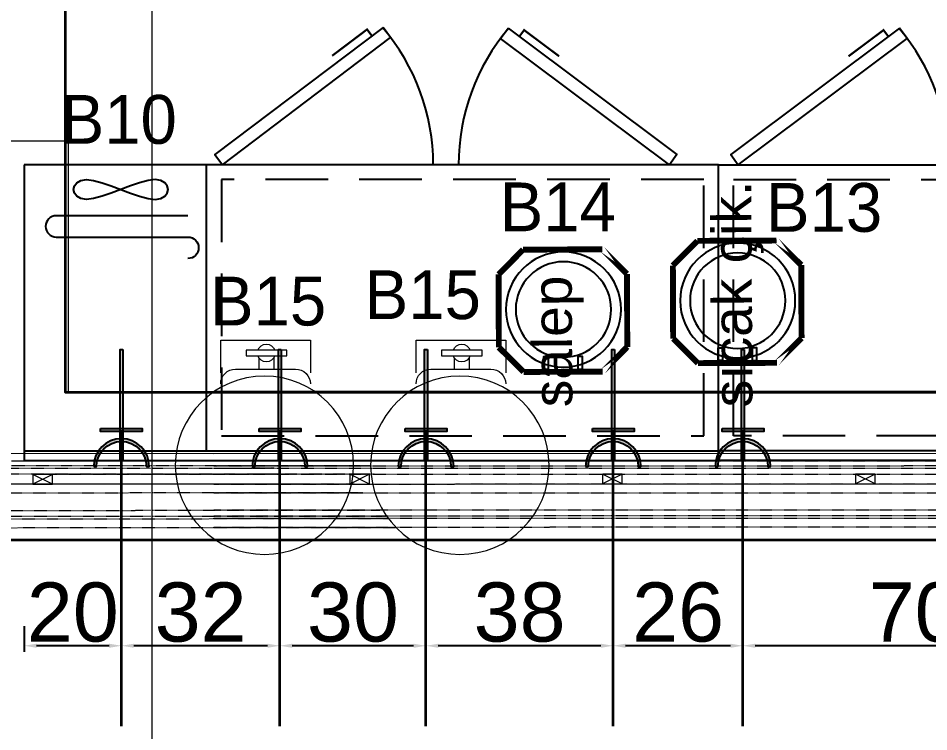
# Model space of a CAD drawing. Header units: millimetres. Extents: x 30084 to 42641, y -1284 to 1636.
# Drawn here: x 34964.8 to 35149.5, y 1008.1 to 1152.8 of the extents above; entities that cross this region are included whole.
import ezdxf

# ---------------------------------------------------------------- set-up
doc = ezdxf.new("R2010")
doc.units = ezdxf.units.MM
doc.linetypes.add('DASHED', pattern=[19.049999999999997, 12.7, -6.349999999999998])
for name, color, linetype in [('-DWG_ANA', 7, 'Continuous'), ('ELEKTRİK', 10, 'Continuous'), ('S2000-002 Çizgi', 7, 'Continuous'), ('t_mutfakekipmans2000', 165, 'Continuous')]:
    doc.layers.add(name, color=color, linetype=linetype)
for name, color, linetype, lineweight in [('ELK', 1, 'Continuous', 35), ('END.MUTFAK', 135, 'Continuous', 25), ('no3_ahsap gorunus arka kalın', 43, 'Continuous', 15), ('no3_ahsap kesit on', 40, 'Continuous', 20), ('no3_alçıpan kesit', 18, 'Continuous', 20), ('no3_duvar kaplama', 8, 'Continuous', 0), ('no3_duvar mevcut', 4, 'Continuous', 35), ('no3_kutu profil gorunus', 8, 'Continuous', 0), ('no3_kutuprofil kesit', 74, 'Continuous', 18), ('no3_mermer gorunus on', 31, 'Continuous', 15), ('no3_paslanmaz gorunus on', 163, 'Continuous', 15), ('no3_tefriş izdüşüm', 87, 'Continuous', 15), ('no3_yazı tefriş', 152, 'Continuous', 0), ('t_yazı', 144, 'Continuous', 25), ('t_ölçü', 40, 'Continuous', 25)]:
    doc.layers.add(name, color=color, linetype=linetype, lineweight=lineweight)
doc.styles.get("Standard").update_dxf_attribs({"font": 'arial.ttf'})
doc.styles.add('TAKSİM', font='GOTHIC.TTF', dxfattribs={"height": 20})
doc.dimstyles.new('ISO-25', dxfattribs={"dimtxt": 12, "dimasz": 2.5, "dimexe": 1.25, "dimexo": 0.625, "dimtad": 1, "dimdec": 0, "dimtxsty": 'Standard', "dimcen": 2.5, "dimadec": 0, "dimazin": 0, "dimtfac": 1, "dimtdec": 0, "dimtmove": 0, "dimatfit": 3, "dimfxl": 1, "dimarcsym": 0})

# ---------------------------------------------------------------- blocks, each defined once
blk = doc.blocks.new('A$C29FE0015')
at = {"layer": '-DWG_ANA', "color": 0, "const_width": 1.2}
for points in [[(-6.25071483386273, 13.10615867223942), (-11.25071483386273, 8.106158672239417), (-6.25071483386273, 13.10615867223942), (-6.25071483386273, 13.10615867223942), (-11.25071483386273, 8.106158672239417)], [(-6.25071483386273, 13.10615867223942), (8.554271049757517, 13.10615867223942)], [(8.554271049757517, 13.10615867223942), (13.55427104975752, 8.106158672239417), (8.554271049757517, 13.10615867223942), (8.554271049757517, 13.10615867223942), (13.55427104975752, 8.106158672239417)], [(-11.25071483386273, -7.931284237766249), (-11.25071483386273, 8.106158672239417)], [(13.55427104975752, 8.106158672239417), (13.55427104975752, -7.931284237766249)], [(-11.25071483386273, -7.931284237766249), (-11.25071483386273, -7.931284237766249), (-11.25071483386273, -7.931284237766249), (-6.25071483386273, -12.93128423776625), (-11.25071483386273, -7.931284237766249)], [(13.55427104975752, -7.931284237766249), (13.55427104975752, -7.931284237766249), (13.55427104975752, -7.931284237766249), (8.554271049757517, -12.93128423776625), (13.55427104975752, -7.931284237766249)], [(8.554271049757517, -12.93128423776579), (-6.25071483386273, -12.93128423776579)]]:
    blk.add_lwpolyline(points, dxfattribs=at)
at = {"layer": 'END.MUTFAK'}
for points in [[(13.05022642022504, 4.012894144419988), (10.46900712706793, 4.012894144419988), (10.46900712706793, 3.095735096237149), (13.05022642022504, 3.095735096237149)], [(13.05022642022504, -3.838019709946366), (10.46900712706793, -3.838019709946366), (10.46900712706793, -2.920860661763527), (13.05022642022504, -2.920860661763527)]]:
    blk.add_lwpolyline(points, close=True, dxfattribs=at)
for radius in [11.67689120646464, 9.676891206464644]:
    blk.add_circle((0.9114957232604866, -0.02024231710902313), radius, dxfattribs=at)
blk = doc.blocks.new('A$C79135129')
at = {"layer": 'S2000-002 Çizgi'}
blk.add_line((188.0004555100313, 1.999583853895729), (0.0004555100313154981, 1.999583853895729), dxfattribs=at)
for points in [[(36.69177486724038, 87.66465866560839), (2.462811754176073, 62.05332164067977), (3.999491975671845, 59.99958385389573), (38.22845508873615, 85.61092087882434)], [(188.0004555100313, 59.99958385389573), (188.0004555100313, -0.0004161461042713199), (0.0004555100313154981, -0.0004161461042713199), (0.0004555100313154981, 59.99958385389573)]]:
    blk.add_lwpolyline(points, close=True, dxfattribs=at)
at = {"layer": 'S2000-002 Çizgi', "const_width": 0.4275000000000001}
blk.add_lwpolyline([(34.43956868760688, 85.97947727914061), (33.44934359575382, 87.3028903485042), (27.79481209600272, 83.071967212451), (26.3469650350944, 81.98863614820084)], dxfattribs=at)
at = {"layer": 'S2000-002 Çizgi', "linetype": 'DASHED'}
blk.add_lwpolyline([(140.0004555100313, 4.999583853895729), (3.000455510031315, 4.999583853895729), (3.000455510031315, 56.99958385389573), (140.0004555100313, 56.99958385389573)], close=True, dxfattribs=at)
at = {"layer": 'S2000-002 Çizgi'}
blk.add_arc((3.999491975671845, 59.99958385389573), 42.74999999999995, 0, 40.24496516632814, dxfattribs=at)
blk = doc.blocks.new('A$C776A74EC')
at = {"layer": 'S2000-002 Çizgi'}
blk.add_line((231.999899678216, 85.8155212639831), (91.1922691209054, 85.8155212639831), dxfattribs=at)
for points in [[(231.999899678216, 27.8155212639831), (231.999899678216, 87.8155212639831), (91.1922691209054, 87.8155212639831), (91.1922691209054, 27.8155212639831)], [(219.3738371364598, 30.8416599794291), (217.9168422172406, 31.01368971273769), (216.2147453489924, 31.46722264605341), (214.3492471813934, 32.10842437931569), (212.4020483641198, 32.84346051258035), (210.4548495468443, 33.57849664584501), (208.5893513792453, 34.21969837910729), (206.8872545109989, 34.67323131242301), (205.4302595917798, 34.8452610457316), (204.2864504963163, 34.67323131242301), (203.4694439995583, 34.21969837910729), (202.9792401015038, 33.57849664584501), (202.8158388021511, 32.84346051258035), (202.9792401015038, 32.10842437931569), (203.4694439995583, 31.46722264605341), (204.2864504963163, 31.01368971273769), (205.4302595917798, 30.8416599794291), (206.8872545109989, 31.01368971273769), (208.5893513792453, 31.46722264605341), (210.4548495468443, 32.10842437931569), (212.4020483641198, 32.84346051258035), (214.3492471813934, 33.57849664584501), (216.2147453489924, 34.21969837910729), (217.9168422172406, 34.67323131242301), (219.3738371364598, 34.8452610457316), (220.5176462319214, 34.67323131242301), (221.3346527286812, 34.21969837910729), (221.8248566267357, 33.57849664584501), (221.9882579260866, 32.84346051258035), (221.8248566267357, 32.10842437931569), (221.3346527286794, 31.46722264605341), (220.5176462319214, 31.01368971273769)], [(133.8653348722673, 0.1504464522586204), (99.63637175920303, 25.76178347720997), (101.173051980697, 27.8155212639831), (135.4020150937613, 2.204184239031747)], [(159.2330107299913, -3.523443592712283e-05), (193.3434910285432, 25.76889244606718), (191.797355367713, 27.8155212639831), (157.6868750691629, 2.046593583479989)]]:
    blk.add_lwpolyline(points, close=True, dxfattribs=at)
blk.add_lwpolyline([(194.999899678216, 85.8155212639831), (194.999899678216, 27.8155212639831)], dxfattribs=at)
at = {"layer": 'S2000-002 Çizgi', "linetype": 'DASHED'}
blk.add_lwpolyline([(191.9998996782142, 82.8155212639831), (94.1922691209054, 82.8155212639831), (94.1922691209054, 30.8155212639831), (191.9998996782142, 30.8155212639831)], close=True, dxfattribs=at)
at = {"layer": 'S2000-002 Çizgi'}
for points in [[(225.4824872311983, 42.49718952202238), (198.8106888118527, 42.49718952202238, -1), (198.8106888118527, 46.84299351350637)], [(198.8106888118527, 38.1513855305966), (225.4824872311983, 38.1513855305966, 1), (225.4824872311983, 42.49718952202238)]]:
    blk.add_lwpolyline(points, format="xyb", dxfattribs=at)
at = {"layer": 'S2000-002 Çizgi', "const_width": 0.4275000000000001}
for points in [[(131.6131286926338, 1.8356278387364), (130.622903600779, 0.5122147693764418), (124.9683721010279, 4.743137905432377), (123.5205250401195, 5.826468969637062)], [(161.4774209467105, 1.695515342813451), (162.4737390520313, 0.376683239126578), (168.1086975134567, 4.633639922365546), (169.5515328831189, 5.723636896000244)]]:
    blk.add_lwpolyline(points, dxfattribs=at)
at = {"layer": 'S2000-002 Çizgi'}
for centre, radius, start, end in [((101.173051980697, 27.8155212639831), 42.74999999999995, 319.7550348337713, 0), ((191.797355367713, 27.8155212639831), 42.74999999999999, 180, 220.5092126622199)]:
    blk.add_arc(centre, radius, start, end, dxfattribs=at)
blk = doc.blocks.new('serbetlik')
at = {"layer": 'no3_paslanmaz gorunus on', "color": 0, "extrusion": (3.679588294249545e-09, 1.206134193804414e-08, 1)}
for p, q in [((-938735.3977402893, -851962.6949302859, 2.524666034157991e-06), (-938741.0577254962, -851979.978183963, 2.753951681871121e-06)), ((-938729.0866504817, -851964.7617098182, 2.526371956626825e-06), (-938735.3977402893, -851962.6949302859, 2.524666034157991e-06)), ((-938730.7306183014, -851967.3801092101, 2.564002491769026e-06), (-938734.5232821887, -851978.961335959, 2.717643069292568e-06)), ((-938736.3589807457, -851972.2528319884, 2.6434841239324e-06), (-938735.0369471626, -851968.2158882594, 2.589928625935044e-06)), ((-938733.9818919954, -851968.5614017113, 2.59021381318008e-06), (-938735.3039255786, -851972.5983454403, 2.643769311177437e-06)), ((-938735.0369471626, -851968.2158882594, 2.589928625935044e-06), (-938733.9818919954, -851968.5614017113, 2.59021381318008e-06)), ((-938732.2197194236, -851971.927208099, 2.624325885352166e-06), (-938734.3600897386, -851971.2262715424, 2.623747331421957e-06)), ((-938737.618761475, -851976.0996812516, 2.694517762704384e-06), (-938736.3589807457, -851972.2528319884, 2.6434841239324e-06)), ((-938735.3039255786, -851972.5983454403, 2.643769311177437e-06), (-938736.5637063079, -851976.4451947034, 2.69480294994942e-06)), ((-938735.3327980515, -851974.0644975335, 2.661559311720212e-06), (-938733.1533800834, -851974.7782215631, 2.662148420446959e-06)), ((-938736.5637063079, -851976.4451947034, 2.69480294994942e-06), (-938737.618761475, -851976.0996812516, 2.694517762704384e-06)), ((-938741.0577254962, -851979.978183963, 2.753951681871121e-06), (-938734.7466356886, -851982.0449634952, 2.755657604339954e-06))]:
    blk.add_line(p, q, dxfattribs=at)
at = {"layer": 'no3_paslanmaz gorunus on', "extrusion": (3.679588294249545e-09, 1.206134193804414e-08, 1)}
blk.add_circle((-938714.0235152019, -851979.0379406532, -0.01372744849690046), 18.08625747242326, dxfattribs=at)
at = {"layer": 'no3_paslanmaz gorunus on', "color": 0, "extrusion": (3.679588294249545e-09, 1.206134193804414e-08, 1)}
for centre, start, end in [((-938727.8796048373, -851968.31376987, -0.01372744849690046), 71.86721800232793, 161.8672180023279), ((-938731.6722687245, -851979.8949966187, -0.01372744849690046), 161.8672180023279, 251.8672180023279)]:
    blk.add_arc(centre, 3, start, end, dxfattribs=at)
at = {"layer": 'no3_paslanmaz gorunus on', "color": 0, "linetype": 'Continuous', "extrusion": (3.679588294249545e-09, 1.206134193804414e-08, 1)}
for start, end in [(90.18160420186257, 233.5528318037842), (269.4843644634943, 54.25007153846137)]:
    blk.add_arc((-938735.7869187031, -851972.3230678278, -0.01372744849690046), 1.799667465314087, start, end, dxfattribs=at)
blk = doc.blocks.new('A$C50025146')
at = {"layer": 'ELEKTRİK'}
h = blk.add_hatch(color=256, dxfattribs=at)
edge = h.paths.add_edge_path()
edge.add_line((23.70435837441619, 11.25333161261187), (23.70435837441619, 10.69066721622039))
edge.add_ellipse((23.70435837441619, 5.626687648689767), major_axis=(3.580774291992597, -3.580774291992606), ratio=0.9999999999999413, start_angle=134.9999999999983, end_angle=314.9999999999983)
edge.add_line((23.70435837441619, 0.5627080811555061), (23.70435837441619, 4.368476402305532e-05))
edge.add_ellipse((23.70435837441619, 5.626687648689767), major_axis=(3.978638102213783, 3.978638102213774), ratio=0.9999999999999128, start_angle=45.0000000000025, end_angle=225.0000000000025, ccw=False)
for points in [[(16.0258407970905, 9.846670621633166), (16.5885051934838, 9.846670621633166), (16.5885051934838, 1.406704675742731), (16.0258407970905, 1.406704675742731)], [(6.940050297998823e-05, 5.345355450490388), (6.940050297998823e-05, 5.908019846885509), (22.50664525620232, 5.908019846885509), (22.50664525620232, 5.345355450490388)]]:
    blk.add_hatch(color=256, dxfattribs=at).paths.add_polyline_path(points)
at = {"layer": 'ELEKTRİK', "elevation": 4.798666618537076e-08}
blk.add_lwpolyline([(23.70435837441437, 4.368476402305532e-05), (23.70435837441619, 0.5627080811555061, -0.9999999999999944), (23.70435837441619, 10.69066721622039), (23.70435837441619, 11.25333161261187, 0.9999999999999944)], format="xyb", close=True, dxfattribs=at)
at = {"layer": 'ELEKTRİK'}
for points, elevation in [([(16.0258407970905, 1.406704675742731), (16.0258407970905, 9.846670621633166), (16.5885051934838, 9.846670621633166), (16.5885051934838, 1.406704675742731)], 4.791194770819646e-08), ([(6.940050297998823e-05, 5.908019846885509), (22.50664525620232, 5.908019846885509), (22.50664525620232, 5.345355450490388), (6.940050297998823e-05, 5.345355450490388)], 4.794507297291503e-08)]:
    blk.add_lwpolyline(points, close=True, dxfattribs=dict(at, elevation=elevation))
blk = doc.blocks.new('*D157')
at = {"layer": 'Defpoints', "color": 0, "transparency": 16777216}
for p in [(35111.77082349067, 1039.277288771922), (35181.45648302975, 1039.277288771922), (35111.77082349067, 1025.566470070437)]:
    blk.add_point(p, dxfattribs=at)
at = {"layer": 'no3_duvar mevcut', "color": 0, "linetype": 'Continuous', "lineweight": -2, "transparency": 16777216}
for p, q in [((35111.77082349067, 1029.566470070437), (35111.77082349067, 1024.316470070437)), ((35181.45648302975, 1029.566470070437), (35181.45648302975, 1024.316470070437))]:
    blk.add_line(p, q, dxfattribs=at)
at = {"layer": 'no3_duvar mevcut', "color": 0, "lineweight": -2, "transparency": 16777216}
blk.add_line((35178.95648302975, 1025.566470070437), (35114.27082349067, 1025.566470070437), dxfattribs=at)
at = {"layer": 'no3_duvar mevcut', "color": 0, "transparency": 16777216}
for points in [[(35114.27082349067, 1025.983136737104), (35114.27082349067, 1025.149803403771), (35111.77082349067, 1025.566470070437)], [(35178.95648302975, 1025.983136737104), (35178.95648302975, 1025.149803403771), (35181.45648302975, 1025.566470070437)]]:
    blk.add_solid(points, dxfattribs=at)
at = {"layer": 'no3_duvar mevcut', "color": 0, "transparency": 16777216, "insert": (35146.61365326021, 1032.318345923098), "char_height": 12, "attachment_point": 5}
blk.add_mtext('70', dxfattribs=at)
blk = doc.blocks.new('*D158')
at = {"layer": 'Defpoints', "color": 0, "transparency": 16777216}
for p in [(35085.48217538763, 1039.277288771922), (35111.77082349067, 1039.277288771922), (35085.48217538763, 1025.566470070437)]:
    blk.add_point(p, dxfattribs=at)
at = {"layer": 'no3_duvar mevcut', "color": 0, "linetype": 'Continuous', "lineweight": -2, "transparency": 16777216}
for p, q in [((35085.48217538763, 1029.566470070437), (35085.48217538763, 1024.316470070437)), ((35111.77082349067, 1029.566470070437), (35111.77082349067, 1024.316470070437))]:
    blk.add_line(p, q, dxfattribs=at)
at = {"layer": 'no3_duvar mevcut', "color": 0, "lineweight": -2, "transparency": 16777216}
blk.add_line((35109.27082349067, 1025.566470070437), (35087.98217538763, 1025.566470070437), dxfattribs=at)
at = {"layer": 'no3_duvar mevcut', "color": 0, "transparency": 16777216}
for points in [[(35087.98217538763, 1025.983136737104), (35087.98217538763, 1025.149803403771), (35085.48217538763, 1025.566470070437)], [(35109.27082349067, 1025.983136737104), (35109.27082349067, 1025.149803403771), (35111.77082349067, 1025.566470070437)]]:
    blk.add_solid(points, dxfattribs=at)
at = {"layer": 'no3_duvar mevcut', "color": 0, "transparency": 16777216, "insert": (35098.62649943915, 1032.318345923098), "char_height": 12, "attachment_point": 5}
blk.add_mtext('26', dxfattribs=at)
blk = doc.blocks.new('*D159')
at = {"layer": 'Defpoints', "color": 0, "transparency": 16777216}
for p in [(35047.50976442757, 1039.277288771922), (35085.48217538763, 1039.277288771922), (35047.50976442757, 1025.566470070437)]:
    blk.add_point(p, dxfattribs=at)
at = {"layer": 'no3_duvar mevcut', "color": 0, "linetype": 'Continuous', "lineweight": -2, "transparency": 16777216}
for p, q in [((35047.50976442757, 1029.566470070437), (35047.50976442757, 1024.316470070437)), ((35085.48217538763, 1029.566470070437), (35085.48217538763, 1024.316470070437))]:
    blk.add_line(p, q, dxfattribs=at)
at = {"layer": 'no3_duvar mevcut', "color": 0, "lineweight": -2, "transparency": 16777216}
blk.add_line((35082.98217538763, 1025.566470070437), (35050.00976442757, 1025.566470070437), dxfattribs=at)
at = {"layer": 'no3_duvar mevcut', "color": 0, "transparency": 16777216}
for points in [[(35050.00976442757, 1025.983136737104), (35050.00976442757, 1025.149803403771), (35047.50976442757, 1025.566470070437)], [(35082.98217538763, 1025.983136737104), (35082.98217538763, 1025.149803403771), (35085.48217538763, 1025.566470070437)]]:
    blk.add_solid(points, dxfattribs=at)
at = {"layer": 'no3_duvar mevcut', "color": 0, "transparency": 16777216, "insert": (35066.4959699076, 1032.322438692538), "char_height": 12, "attachment_point": 5}
blk.add_mtext('38', dxfattribs=at)
blk = doc.blocks.new('*D160')
at = {"layer": 'Defpoints', "color": 0, "transparency": 16777216}
for p in [(35017.88297251833, 1039.277288771922), (35047.50976442757, 1039.277288771922), (35017.88297251833, 1025.566470070437)]:
    blk.add_point(p, dxfattribs=at)
at = {"layer": 'no3_duvar mevcut', "color": 0, "linetype": 'Continuous', "lineweight": -2, "transparency": 16777216}
for p, q in [((35017.88297251833, 1029.566470070437), (35017.88297251833, 1024.316470070437)), ((35047.50976442757, 1029.566470070437), (35047.50976442757, 1024.316470070437))]:
    blk.add_line(p, q, dxfattribs=at)
at = {"layer": 'no3_duvar mevcut', "color": 0, "lineweight": -2, "transparency": 16777216}
blk.add_line((35045.00976442757, 1025.566470070437), (35020.38297251833, 1025.566470070437), dxfattribs=at)
at = {"layer": 'no3_duvar mevcut', "color": 0, "transparency": 16777216}
for points in [[(35020.38297251833, 1025.983136737104), (35020.38297251833, 1025.149803403771), (35017.88297251833, 1025.566470070437)], [(35045.00976442757, 1025.983136737104), (35045.00976442757, 1025.149803403771), (35047.50976442757, 1025.566470070437)]]:
    blk.add_solid(points, dxfattribs=at)
at = {"layer": 'no3_duvar mevcut', "color": 0, "transparency": 16777216, "insert": (35032.69636847295, 1032.322438692538), "char_height": 12, "attachment_point": 5}
blk.add_mtext('30', dxfattribs=at)
blk = doc.blocks.new('*D161')
at = {"layer": 'Defpoints', "color": 0, "transparency": 16777216}
for p in [(34985.75249489385, 1039.277288771922), (35017.88297251833, 1039.277288771922), (34985.75249489385, 1025.566470070437)]:
    blk.add_point(p, dxfattribs=at)
at = {"layer": 'no3_duvar mevcut', "color": 0, "linetype": 'Continuous', "lineweight": -2, "transparency": 16777216}
for p, q in [((34985.75249489385, 1029.566470070437), (34985.75249489385, 1024.316470070437)), ((35017.88297251833, 1029.566470070437), (35017.88297251833, 1024.316470070437))]:
    blk.add_line(p, q, dxfattribs=at)
at = {"layer": 'no3_duvar mevcut', "color": 0, "lineweight": -2, "transparency": 16777216}
blk.add_line((35015.38297251833, 1025.566470070437), (34988.25249489385, 1025.566470070437), dxfattribs=at)
at = {"layer": 'no3_duvar mevcut', "color": 0, "transparency": 16777216}
for points in [[(34988.25249489385, 1025.983136737104), (34988.25249489385, 1025.149803403771), (34985.75249489385, 1025.566470070437)], [(35015.38297251833, 1025.983136737104), (35015.38297251833, 1025.149803403771), (35017.88297251833, 1025.566470070437)]]:
    blk.add_solid(points, dxfattribs=at)
at = {"layer": 'no3_duvar mevcut', "color": 0, "transparency": 16777216, "insert": (35001.81773370609, 1032.322438692538), "char_height": 12, "attachment_point": 5}
blk.add_mtext('32', dxfattribs=at)
blk = doc.blocks.new('*D162')
at = {"layer": 'Defpoints', "color": 0, "transparency": 16777216}
for p in [(34966.0323342609, 1065.126319725534), (34985.75249489385, 1039.277288771922), (34966.0323342609, 1025.566470070437)]:
    blk.add_point(p, dxfattribs=at)
at = {"layer": 'no3_duvar mevcut', "color": 0, "linetype": 'Continuous', "lineweight": -2, "transparency": 16777216}
for p, q in [((34966.0323342609, 1029.566470070437), (34966.0323342609, 1024.316470070437)), ((34985.75249489385, 1029.566470070437), (34985.75249489385, 1024.316470070437))]:
    blk.add_line(p, q, dxfattribs=at)
at = {"layer": 'no3_duvar mevcut', "color": 0, "lineweight": -2, "transparency": 16777216}
blk.add_line((34983.25249489385, 1025.566470070437), (34968.5323342609, 1025.566470070437), dxfattribs=at)
at = {"layer": 'no3_duvar mevcut', "color": 0, "transparency": 16777216}
for points in [[(34968.5323342609, 1025.983136737104), (34968.5323342609, 1025.149803403771), (34966.0323342609, 1025.566470070437)], [(34983.25249489385, 1025.983136737104), (34983.25249489385, 1025.149803403771), (34985.75249489385, 1025.566470070437)]]:
    blk.add_solid(points, dxfattribs=at)
at = {"layer": 'no3_duvar mevcut', "color": 0, "transparency": 16777216, "insert": (34975.89241457738, 1032.318345923098), "char_height": 12, "attachment_point": 5}
blk.add_mtext('20', dxfattribs=at)

msp = doc.modelspace()

# ---------------------------------------------------------------- linework, layer by layer
at = {"layer": 'ELK', "color": 1}
for p, q in [((34985.75249489386, 1009.279659654707), (34985.75249489384, 1069.274917889137)), ((35017.88297251834, 1009.279659654707), (35017.88297251832, 1069.274917889137)), ((35047.50976442757, 1009.279659654707), (35047.50976442756, 1069.274917889137)), ((35085.48217538764, 1009.279659654707), (35085.48217538762, 1069.274917889137)), ((35111.77082349068, 1009.279659654707), (35111.77082349067, 1069.274917889137))]:
    msp.add_line(p, q, dxfattribs=at)
at = {"layer": 'no3_ahsap gorunus arka kalın'}
for p, q in [((34944.40878772612, 1127.960262279837, -0.000312530606186425), (34974.90998316332, 1127.960262279837, -0.0002997150023351528)), ((34974.93280674072, 1076.991840889731, -0.0002868993984838806), (35028.26769081809, 1077.054047090685, -6.307748480689009e-05)), ((35296.33962643234, 1077.119891250622, -7.367320393058071e-05), (35004.49794895688, 1077.054047090685, -9.286335153360173e-05)), ((35041.22626163073, 1047.055337081346, -0.0002024276970232244), (34944.4143728323, 1046.993130831324, -9.604364801744561e-05)), ((35048.22594572314, 1047.055337079745, 2.561938761520483e-05), (34969.00299946686, 1046.993130829548, -0.0001064419686042145)), ((35296.33962643234, 1047.120987975015, 7.182324699700748e-07), (35004.50353411051, 1047.062089207381, -0.0001667950672919343))]:
    msp.add_line(p, q, dxfattribs=at)
at = {"layer": 'no3_ahsap gorunus arka kalın', "elevation": -0.0002997150023351528}
msp.add_lwpolyline([(34974.92305625124, 1127.960262279837), (34974.93280674823, 1076.991840889731)], dxfattribs=at)
at = {"layer": 'no3_ahsap kesit on', "linetype": 'DASHED', "ltscale": 0.001, "extrusion": (3.310194371933584e-08, 2.763159869483426e-08, 0.9999999999999991)}
for p, q in [((35032.9226329424, 1058.358095366947, 5.125038722129997e-06), (34955.71713111951, 1058.336436112425, -0.000116549816974883)), ((35034.72239774525, 1056.560075751625, 5.772755143860418e-06), (34953.91911150419, 1056.536671309571, -0.0001159021005531526))]:
    msp.add_line(p, q, dxfattribs=at)
at = {"layer": 'no3_ahsap kesit on', "linetype": 'DASHED', "ltscale": 0.001, "extrusion": (-3.310194371933582e-08, 2.763159869483427e-08, 0.9999999999999991)}
for p, q in [((35004.50353411051, 1058.361888243762, -4.58692085113856e-06), (35296.33962643234, 1058.419944462751, -2.850083569767401e-05)), ((35004.50353411051, 1056.562912739933, 1.746238570783426e-05), (35296.33962643234, 1056.619496578646, -2.988867697245807e-05))]:
    msp.add_line(p, q, dxfattribs=at)
at = {"layer": 'no3_alçıpan kesit', "linetype": 'DASHED', "ltscale": 0.001, "extrusion": (3.310194371933584e-08, 2.763159869483426e-08, 0.9999999999999991)}
for p, q in [((35017.9158734924, 1060.360182167452, 2.757152336014819e-05), (34957.7155778904, 1060.336320420897, -8.128772848559263e-05)), ((35016.71588602403, 1061.553777943554, -0.0001619480562087481), (34958.90917122297, 1061.494170585403, -0.0002708790804353308)), ((35037.02051604629, 1060.354658966403, -0.0001359411809114865), (34971.53978484913, 1060.296662659613, -0.0001083792458017542))]:
    msp.add_line(p, q, dxfattribs=at)
at = {"layer": 'no3_alçıpan kesit', "linetype": 'DASHED', "ltscale": 0.001, "extrusion": (-3.310194371933582e-08, 2.763159869483427e-08, 0.9999999999999991)}
for p, q in [((35004.49794895688, 1061.5597567176, -0.0001620718886425664), (35296.33962643234, 1061.620913190674, 0.0001920959532450674)), ((35004.49794895688, 1060.359938721943, -1.455615013568301e-05), (35296.33962643234, 1060.420743862327, 1.662188319359725e-05))]:
    msp.add_line(p, q, dxfattribs=at)
at = {"layer": 'no3_duvar kaplama', "linetype": 'DASHED', "ltscale": 0.001, "extrusion": (3.310194371933584e-08, 2.763159869483426e-08, 0.9999999999999991)}
for p, q in [((35036.26308460985, 1062.060257140968, 2.671145842915332e-05), (34959.41565286391, 1062.036439552259, -8.21477934165875e-05)), ((35035.26309527011, 1063.052737447563, 2.643278087473223e-05), (34960.90863412467, 1062.994983922373, -8.218446536843708e-05))]:
    msp.add_line(p, q, dxfattribs=at)
at = {"layer": 'no3_duvar kaplama', "linetype": 'DASHED', "ltscale": 0.001, "extrusion": (-3.310194371933582e-08, 2.763159869483427e-08, 0.9999999999999991)}
for p, q in [((35004.49794895688, 1063.058159547843, -3.058659967978796e-06), (35296.33962643234, 1063.10165307771, 1.486055869886762e-05)), ((35004.49794895688, 1062.061002802176, 2.122758462364536e-05), (35296.33962643234, 1062.121037168868, 1.337275353577692e-05))]:
    msp.add_line(p, q, dxfattribs=at)
at = {"layer": 'no3_duvar mevcut'}
for points in [[(34944.40878772511, 1270.901575016537), (34944.41437283231, 1047.033123331682), (35296.33962643234, 1047.033123331682)], [(34974.36750527534, 1270.902322431583), (34974.37234298613, 1076.991840891231), (35296.33962643234, 1076.99184089123)]]:
    msp.add_lwpolyline(points, dxfattribs=at)
at = {"layer": 'no3_kutu profil gorunus'}
for points, elevation in [([(35021.91575338182, 1058.356195880667), (34955.71159160361, 1058.336440531474)], -2.050616898041443e-05), ([(35004.49794895688, 1058.358802132934), (35296.33962643234, 1058.40088986309)], -1.571739385808108e-05)]:
    msp.add_lwpolyline(points, dxfattribs=dict(at, elevation=elevation))
at = {"layer": 'no3_kutuprofil kesit'}
for p, q in [((34971.77068524524, 1058.323872126653, 7.865329154563435e-05), (34967.77068524524, 1060.323872126653, 7.865329154563435e-05)), ((34971.77068524524, 1060.323872126653, 7.865329154563435e-05), (34967.77068524524, 1058.323872126653, 7.865329154563435e-05)), ((35036.04625919928, 1058.366619815056, 0.0002029627469756376), (35032.04625919928, 1060.366619815056, 0.0002029627469756376)), ((35036.04625919928, 1060.366619815056, 0.0002029627469756376), (35032.04625919928, 1058.366619815056, 0.0002029627469756376)), ((35087.32243995553, 1058.38607837621, 5.430861388164385e-05), (35083.32243995553, 1060.38607837621, 5.430861388164385e-05)), ((35087.32243995553, 1060.38607837621, 5.430861388164385e-05), (35083.32243995553, 1058.38607837621, 5.430861388164385e-05)), ((35138.60833527909, 1058.38607837621, 8.257442131717849e-05), (35134.60833527909, 1060.38607837621, 8.257442131717849e-05)), ((35138.60833527909, 1060.38607837621, 8.257442131717849e-05), (35134.60833527909, 1058.38607837621, 8.257442131717849e-05))]:
    msp.add_line(p, q, dxfattribs=at)
for points, elevation in [([(34967.77068524524, 1060.323872126653), (34967.77068524524, 1058.323872126653), (34971.77068524524, 1058.323872126653), (34971.77068524524, 1060.323872126653)], -2.223000989425429e-06), ([(35032.04625919928, 1060.366619815056), (35032.04625919928, 1058.366619815056), (35036.04625919928, 1058.366619815056), (35036.04625919928, 1060.366619815056)], 2.604280644610921e-05), ([(35083.32243995553, 1060.38607837621), (35083.32243995553, 1058.38607837621), (35087.32243995553, 1058.38607837621), (35087.32243995553, 1060.38607837621)], -0.0001226113266478845), ([(35134.60833527909, 1060.38607837621), (35134.60833527909, 1058.38607837621), (35138.60833527909, 1058.38607837621), (35138.60833527909, 1060.38607837621)], -9.434551921234989e-05)]:
    msp.add_lwpolyline(points, close=True, dxfattribs=dict(at, elevation=elevation))
at = {"layer": 'no3_mermer gorunus on', "ltscale": 0.001, "extrusion": (3.310194371933584e-08, 2.763159869483426e-08, 0.9999999999999991)}
msp.add_line((35033.76170544387, 1064.581972800034, 1.779445674997954e-05), (34962.43805915123, 1064.503383253529, -9.087631233172555e-05), dxfattribs=at)
at = {"layer": 'no3_mermer gorunus on', "ltscale": 0.001, "extrusion": (-3.310194371933582e-08, 2.763159869483427e-08, 0.9999999999999991)}
msp.add_line((35004.49794895688, 1064.577403302056, 2.974810662468371e-05), (35296.33962643234, 1064.619825846936, 0.0001814522785210755), dxfattribs=at)
at = {"layer": 'no3_tefriş izdüşüm', "linetype": 'DASHED', "lineweight": 9, "ltscale": 0.001}
for p, q in [((34950.42510787035, 1053.003865868245, -0.0001492133519790356), (35038.21556014796, 1053.066072117802, -2.753828557375805e-05)), ((35296.33962643234, 1053.126188652981, -2.574635554479936e-05), (35004.50353411051, 1053.06959077754, -3.120531942230908e-05)), ((34948.72471992974, 1051.30347792762, -0.0001486120816675859), (35039.91520423508, 1051.365684177176, -2.6937225970573e-05)), ((34949.22432931242, 1051.843865427959, -0.0001486175853775781), (35039.41520362686, 1051.865293559854, -2.694272968056509e-05)), ((35296.33962643234, 1051.925141728092, -2.572787750266559e-05), (35004.50353411051, 1051.869246080492, -3.022682519042966e-05)), ((35296.33962643234, 1051.425404862752, -2.568521419816447e-05), (35004.50353411051, 1051.370031557165, -3.002926558992309e-05)), ((34946.92511212941, 1049.503870127293, -0.0001127898402095512), (35041.71520647123, 1049.566076376857, 8.871546113142559e-06)), ((35296.33962643234, 1049.625467900105, -2.794649094875562e-05), (35004.50353411051, 1049.57027498633, 1.474577828691856e-06))]:
    msp.add_line(p, q, dxfattribs=at)
at = {"layer": 'no3_yazı tefriş', "linetype": 'Continuous', "ltscale": 0.3}
msp.add_line((34991.94985234045, 1355.000507753244), (34991.94985234045, -991.508479884335), dxfattribs=at)
at = {"layer": 't_ölçü'}
msp.add_line((35296.33962643234, 1077.122017304054, 3.16727865435818e-05), (35004.49794895688, 1077.054587059814, -1.082619417347092e-05), dxfattribs=at)

# ---------------------------------------------------------------- block references
at = {"rotation": 180}
msp.add_blockref('A$C776A74EC', (35198.03223393911, 1150.941840989517), dxfattribs=at)
at = {"layer": 'ELEKTRİK', "rotation": 270.000000000004}
for p in [(34980.12580724517, 1085.632964981736, -4.794507297291503e-08), (35012.25628486965, 1085.632964981736, -4.794507297291503e-08), (35041.88307677889, 1085.632964981736, -4.794507297291503e-08), (35079.85548773895, 1085.632964981736, -4.794507297291503e-08), (35106.144135842, 1085.632964981736, -4.794507297291503e-08)]:
    msp.add_blockref('A$C50025146', p, dxfattribs=at)
at = {"layer": 'no3_paslanmaz gorunus on', "extrusion": (-7.930475977937998e-09, -5.754763573944575e-08, -0.9999999999999984), "zscale": -1, "rotation": 288.1327819975315}
for p in [(1066799.930777343, -625880.166276928, -0.0007204603043623053), (1066760.315833766, -625880.1662769283, -0.0007207744697206725)]:
    msp.add_blockref('serbetlik', p, dxfattribs=at)
at = {"layer": 'S2000-002 Çizgi'}
msp.add_blockref('A$C79135129', (35106.83950930816, 1063.126735871638), dxfattribs=at)
at = {"layer": 't_mutfakekipmans2000', "extrusion": (-1.432850420000006e-08, -7.640494670000001e-08, 0.999999999999997), "xscale": -1, "rotation": 90.23074762380566}
for p in [(35110.70011558584, 1096.468684642615, -0.0005967994351889133), (35075.35879661448, 1094.684860083197, -0.000596156753931213)]:
    msp.add_blockref('A$C29FE0015', p, dxfattribs=at)

# ---------------------------------------------------------------- texts
at = {"style": 'TAKSİM'}
for s, p in [('B10', (34973.43385899524, 1127.366857437083, -0.000838798068703321)), ('B14', (35062.46276309917, 1109.61919246544, -0.0008387980687175319)), ('B13', (35116.46512349683, 1109.514953579043, -0.0008387980687175319)), ('B15', (35035.08368439095, 1091.809328308252, -0.0008387980687175319)), ('B15', (35003.71756833362, 1090.51875352769, -0.0008387980687175319))]:
    msp.add_text(s, height=9.9, dxfattribs=at).set_placement(p)
at = {"layer": 't_yazı', "lineweight": 9, "char_height": 8, "width": 732.4729999999998, "attachment_point": 1, "rotation": 90.32285181467223}
for s, insert in [('sıcak çik.', (35105.71192072818, 1073.898732903399, 8.568980207620007e-05)), ('salep', (35069.20179403407, 1073.898732903399, 8.568980207620007e-05))]:
    msp.add_mtext(s, dxfattribs=dict(at, insert=insert))

# ---------------------------------------------------------------- dimensions: what is measured, and where the dimension line sits
at = {"layer": 'no3_duvar mevcut'}
for base, p1, p2, picture, middle in [((34966.0323342609, 1025.566470070437), (34985.75249489385, 1039.277288771922), (34966.0323342609, 1065.126319725534), '*D162', (34975.89241457738, 1032.318345923098)), ((34985.75249489385, 1025.566470070437), (35017.88297251833, 1039.277288771922), (34985.75249489385, 1039.277288771922), '*D161', (35001.81773370609, 1032.322438692538)), ((35017.88297251833, 1025.566470070437), (35047.50976442757, 1039.277288771922), (35017.88297251833, 1039.277288771922), '*D160', (35032.69636847295, 1032.322438692538)), ((35047.50976442757, 1025.566470070437), (35085.48217538763, 1039.277288771922), (35047.50976442757, 1039.277288771922), '*D159', (35066.4959699076, 1032.322438692538)), ((35085.48217538763, 1025.566470070437), (35111.77082349067, 1039.277288771922), (35085.48217538763, 1039.277288771922), '*D158', (35098.62649943915, 1032.318345923098)), ((35111.77082349067, 1025.566470070437), (35181.45648302975, 1039.277288771922), (35111.77082349067, 1039.277288771922), '*D157', (35146.61365326021, 1032.318345923098))]:
    dim = msp.add_linear_dim(base=base, p1=p1, p2=p2, dimstyle='ISO-25', override={"dimtmove": 1, "dimfxl": 4, "dimfxlon": 1}, dxfattribs=at)
    dim.commit()
    dim.dimension.update_dxf_attribs({"geometry": picture, "text_midpoint": middle})

doc.saveas('drawing.dxf')
